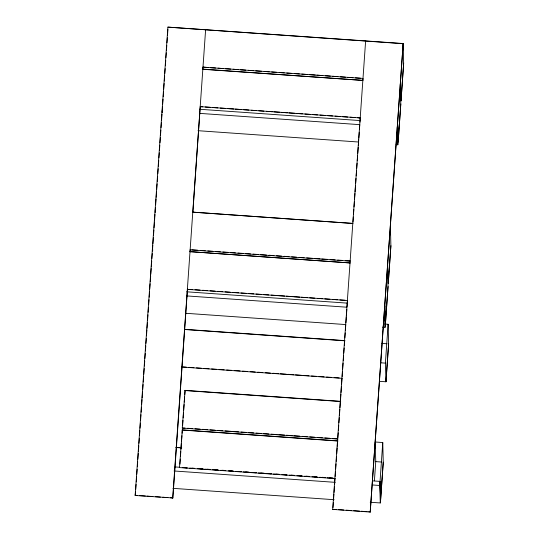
<?xml version="1.0" encoding="UTF-8"?>
<svg xmlns="http://www.w3.org/2000/svg" width="539" height="539" viewBox="0 0 539 539"><rect width="100%" height="100%" fill="white"/><g stroke="black" fill="none" stroke-linecap="round" stroke-linejoin="round"><path stroke-width="0.81" d="M187.498 288.857L172.871 497.948L135.148 495.469L167.898 27.118L403.165 43.531L403.657 63.144L401.009 101.042L400.443 82.386M135.148 495.469L135.579 491.945M135.754 489.425L136.104 484.386M136.279 481.873L136.63 476.833M136.812 474.313L137.162 469.28M137.337 466.761L137.688 461.721M137.863 459.208L138.274 453.326M138.395 451.648L138.806 445.773M138.981 443.253L139.332 438.22M139.507 435.701L139.864 430.661M140.039 428.148L140.389 423.108M140.564 420.588L140.975 414.713M141.151 412.194L141.508 407.161M141.683 404.641L142.033 399.608M142.148 397.923L142.559 392.048M142.741 389.529L143.091 384.496M143.266 381.976L143.617 376.943M143.792 374.423L144.203 368.548M144.378 366.028L144.735 360.989M144.91 358.475L145.26 353.436M145.436 350.916L145.793 345.883M145.968 343.363L146.318 338.324M146.493 335.81L146.904 329.929M147.026 328.251L147.437 322.376M147.551 320.698L147.962 314.823M148.137 312.303L148.488 307.264M148.663 304.751L149.02 299.711M149.195 297.191L149.579 291.653M149.754 289.194L150.132 283.763M150.273 281.756L150.677 275.968M150.792 274.317L151.196 268.53M151.318 266.872L151.722 261.085M151.89 258.605L152.247 253.546M152.422 251.026L152.833 245.151M152.935 243.702L153.359 237.591M153.521 235.361L153.891 230.038M154.046 227.856L154.45 222.014M154.565 220.35L154.976 214.509M155.124 212.413L155.475 207.374M155.65 204.854L156.061 198.979M156.182 197.301L156.593 191.426M156.708 189.748L157.118 183.866M157.294 181.353L157.644 176.314M157.826 173.794L158.176 168.761M158.351 166.241L158.762 160.366M158.938 157.846L159.288 152.813M159.47 150.293L159.82 145.254M159.995 142.734L160.346 137.701M160.521 135.181L160.878 130.148M161.053 127.628L161.404 122.589M161.579 120.069L161.99 114.194M162.111 112.516L162.522 106.641M162.69 104.162L163.041 99.203M163.216 96.717L163.56 91.758M163.735 89.279L164.139 83.491M164.314 81.012L164.658 76.053M164.833 73.573L165.177 68.608M165.372 65.805L165.756 60.314M165.931 57.808L166.281 52.809M166.457 50.302L166.807 45.303M166.982 42.797L167.333 37.791M167.508 35.291L167.919 29.45M172.675 498.117L205.622 29.598M190.078 251.908L190.193 250.231M192.841 212.447L200.238 106.641L202.752 106.816M203.001 67.132L363.003 78.418L362.868 80.392L202.664 69.275L203.001 67.132L208.027 67.483M335.319 478.571L179.507 467.576L182.323 429.873L337.306 440.808M338.081 439.056L182.27 428.067L185.086 390.364L340.069 401.299M179.932 464.072L180.282 459.066M180.457 456.567L180.808 451.561M180.983 449.061L181.394 443.22M181.508 441.549L181.919 435.714M182.094 433.208L182.323 429.873M182.64 425.399L182.99 420.393M183.166 417.893L183.516 412.887M183.691 410.381L184.095 404.546M184.271 402.04L184.621 397.041M184.796 394.535L185.086 390.364M370.212 512.05L403.165 43.531L370.212 512.05L332.684 509.402L365.631 40.883M332.994 507.556L333.351 502.516M333.526 499.997L333.937 494.115M334.052 492.437L334.463 486.562M334.638 484.042L334.995 479.003M335.17 476.483L335.521 471.443M335.696 468.923L336.053 463.89M336.228 461.371L336.579 456.331M336.754 453.811L337.165 447.936M337.286 446.252L337.697 440.376M337.872 437.857L338.222 432.817M338.398 430.297L338.748 425.258M338.93 422.744L339.28 417.705M339.455 415.185L339.866 409.303M339.988 407.625L340.399 401.75M340.513 400.066L340.924 394.191M341.039 392.513L341.45 386.631M341.632 384.112L341.982 379.079M342.157 376.559L342.508 371.519M342.683 368.999L343.094 363.124M343.276 360.604L343.626 355.565M343.801 353.045L344.151 348.005M344.327 345.486L344.684 340.453M344.859 337.933L345.209 332.893M345.384 330.373L345.795 324.498M345.917 322.814L346.328 316.939M346.442 315.261L346.853 309.379M347.028 306.859L347.385 301.82M352.964 222.048L353.314 217.008M353.49 214.495L353.84 209.455M354.015 206.936L354.372 201.896M354.547 199.376L354.958 193.501M355.073 191.817L355.484 185.942M355.659 183.422L356.016 178.382M356.191 175.862L356.542 170.829M356.717 168.309L357.074 163.27M357.249 160.75L357.6 155.71M357.775 153.191L358.186 147.315M358.307 145.638L358.718 139.756M358.833 138.078L359.243 132.203M359.419 129.683L359.776 124.644M359.951 122.124L360.241 117.926L357.728 117.745M374.41 480.808L375.75 461.62L375.252 442.007L382.757 442.532L383.256 462.152L380.601 500.152L380.042 481.394L372.537 480.862M382.549 327.16L385.068 327.341L385.345 323.387M396.152 144.668L397.829 144.782L398.105 140.834L397.587 123.222L398.153 141.878M387.541 266.92L388.04 286.532L385.378 324.539L384.826 305.775L385.385 324.431M390.398 226.084L390.896 245.703L388.242 283.595L387.682 264.939M400.309 84.36L400.8 103.98L398.146 141.986L397.587 123.222M379.294 381.316L385.964 381.787L385.398 363.124L388.12 324.269L384.779 324.033M385.964 381.787L388.612 343.889L388.12 324.269M370.212 502.247L380.285 502.954L379.759 485.484L382.757 442.532M380.285 502.954L380.561 499.006M200.238 106.641L360.241 117.926M403.657 63.144L401.036 100.678M400.8 103.98L398.18 141.514M390.896 245.703L388.269 283.238M182.27 428.067L184.978 428.074M347.48 300.479L187.276 289.362L192.497 289.551M388.04 286.532L385.412 324.067M388.612 343.889L385.991 381.423M383.256 462.152L380.628 499.687M332.684 509.402L336.215 509.47M167.898 27.118L402.963 43.699M210.54 67.665L215.566 68.015M218.079 68.197L223.106 68.547M225.619 68.729L230.645 69.08M233.158 69.255L238.184 69.612M240.697 69.787L245.723 70.144M248.236 70.319L253.263 70.676M255.776 70.852L261.637 71.269M264.15 71.444L269.177 71.802M271.69 71.977L276.723 72.327M279.236 72.509L284.262 72.859M286.775 73.041L291.801 73.392M294.314 73.573L299.34 73.924M301.853 74.106L307.715 74.517M309.393 74.631L315.254 75.049M316.932 75.164L322.794 75.581M325.307 75.756L330.333 76.114M332.846 76.289L337.872 76.646M340.385 76.821L345.411 77.178M347.924 77.353L352.951 77.704M355.464 77.885L360.49 78.236M202.859 69.107L362.868 80.392M205.265 106.992L210.291 107.349M212.804 107.524L217.83 107.881M220.343 108.056L225.369 108.413M227.882 108.588L233.744 109.006M235.422 109.121L241.283 109.538M243.796 109.713L248.823 110.064M251.336 110.246L256.362 110.596M258.875 110.778L263.901 111.128M266.414 111.31L272.283 111.721M273.953 111.842L279.822 112.253M281.493 112.368L287.361 112.786M289.039 112.9L294.9 113.318M296.578 113.433L302.44 113.85M304.953 114.025L309.979 114.383M312.492 114.558L317.518 114.915M320.031 115.09L325.057 115.44M327.571 115.622L332.597 115.973M335.11 116.154L340.136 116.505M342.649 116.687L347.675 117.037M350.188 117.219L355.214 117.569M199.423 109.242L360.685 120.615M200.009 113.399L359.526 124.644M198.022 130.694L358.374 142M191.911 249.806L197.773 250.217M200.286 250.392L205.312 250.75M207.825 250.925L212.851 251.282M215.364 251.457L220.39 251.814M222.903 251.989L227.93 252.346M230.443 252.522L235.469 252.879M237.982 253.054L243.008 253.411M245.521 253.586L250.547 253.936M253.06 254.118L258.087 254.469M260.6 254.651L266.468 255.062M268.981 255.237L274.007 255.594M276.52 255.769L281.547 256.126M284.06 256.301L289.086 256.658M291.599 256.833L296.625 257.191M299.138 257.366L304.164 257.723M306.678 257.898L312.539 258.309M314.217 258.43L320.078 258.841M321.756 258.963L327.618 259.374M330.137 259.555L335.164 259.906M337.677 260.081L342.703 260.438M345.216 260.613L350.242 260.97M190.038 249.853L350.04 261.139M195.01 289.726L200.036 290.083M202.549 290.258L207.576 290.615M210.089 290.791L215.115 291.148M217.628 291.323L222.654 291.673M225.167 291.855L230.193 292.205M232.707 292.387L238.575 292.798M241.088 292.973L246.114 293.331M248.627 293.506L253.653 293.863M256.166 294.038L261.193 294.395M263.706 294.57L268.732 294.927M271.245 295.102L277.107 295.513M278.784 295.635L284.646 296.046M286.324 296.167L292.185 296.578M293.863 296.699L299.724 297.11M301.402 297.232L307.264 297.643M309.777 297.818L314.803 298.175M317.316 298.35L322.342 298.707M324.855 298.882L329.881 299.239M332.395 299.414L337.427 299.772M339.941 299.947L344.967 300.304M186.656 291.801L347.082 303.113M186.406 295.891L346.759 307.203M186.096 313.307L345.607 324.559M184.803 329.329L344.313 340.581M184.567 329.497L344.994 340.81M381.942 343.417L386.948 343.767M380.393 362.774L385.398 363.124M182.175 366.864L186.373 367.16M188.893 367.335L193.932 367.692M196.452 367.867L201.485 368.225M204.005 368.4L209.044 368.757M211.564 368.932L216.597 369.289M219.117 369.471L224.157 369.821M226.676 370.003L231.709 370.354M234.229 370.536L240.104 370.947M242.624 371.128L247.664 371.479M250.184 371.661L255.216 372.011M257.736 372.193L262.776 372.55M265.289 372.725L270.329 373.082M272.849 373.257L278.724 373.675M280.401 373.79L286.283 374.207M287.961 374.322L293.836 374.74M295.513 374.854L301.395 375.272M303.073 375.387L308.948 375.804M311.468 375.979L316.501 376.337M319.021 376.512L324.06 376.869M326.58 377.044L331.613 377.401M334.133 377.583L339.172 377.933M181.946 367.032L342.366 378.344M184.89 390.539L340.709 401.528M187.491 428.256L192.517 428.606M195.03 428.788L200.057 429.138M202.57 429.32L207.596 429.671M210.109 429.846L215.135 430.203M217.648 430.378L222.674 430.735M225.187 430.91L231.049 431.328M232.727 431.443L238.588 431.86M241.101 432.035L246.128 432.393M248.641 432.568L253.667 432.918M256.18 433.1L261.213 433.45M263.726 433.632L268.752 433.983M271.265 434.164L277.127 434.575M278.804 434.697L284.666 435.108M286.344 435.222L292.205 435.64M293.883 435.755L299.745 436.172M302.258 436.347L307.284 436.705M309.797 436.88L314.823 437.237M317.336 437.412L322.362 437.769M324.876 437.944L329.902 438.295M332.415 438.476L337.441 438.827M182.128 430.048L337.946 441.037M176.085 447.357L181.124 447.714M175.849 447.525L181.731 447.936M375.75 461.62L381.585 462.031M175.155 466.942L179.352 467.239M184.392 467.596L186.912 467.771M191.951 468.128L194.471 468.303M199.511 468.661L202.873 468.896M207.07 469.193L210.432 469.429M214.63 469.725L217.992 469.961M222.189 470.257L225.551 470.493M229.749 470.79L233.111 471.025M238.15 471.382L241.512 471.618M245.71 471.915L249.065 472.151M253.269 472.447L256.625 472.69M260.829 472.986L264.184 473.222M268.388 473.518L271.744 473.754M275.948 474.05L279.303 474.286M283.507 474.583L286.863 474.819M291.067 475.115L294.422 475.351M298.626 475.647L301.981 475.883M306.186 476.18L309.541 476.422M314.581 476.772L317.1 476.954M322.14 477.305L325.502 477.547M329.7 477.844L333.062 478.08M182.216 467.582L187.242 467.94M189.755 468.115L194.781 468.472M197.294 468.647L203.156 469.065M204.833 469.179L210.695 469.597M212.373 469.712L218.234 470.129M220.747 470.304L225.774 470.655M228.287 470.837L233.313 471.187M235.826 471.369L240.852 471.719M243.365 471.901L248.391 472.252M250.904 472.433L255.931 472.784M258.444 472.959L263.47 473.316M265.99 473.491L271.016 473.848M273.529 474.024L278.555 474.381M281.904 474.616L286.93 474.974M289.443 475.149L294.469 475.506M296.982 475.681L302.008 476.031M304.522 476.213L309.548 476.564M312.061 476.745L317.087 477.096M319.6 477.278L325.468 477.689M327.139 477.81L333.008 478.221M174.07 470.978L335.258 482.344M372.2 484.952L379.759 485.484M172.918 488.334L334.113 499.7M135.343 495.301L137.007 495.415M139.513 495.597L145.348 496.008M147.019 496.123L152.854 496.534M155.36 496.715L160.366 497.066M162.866 497.241L167.872 497.598M170.371 497.773L172.871 497.948M338.721 509.645L343.72 509.995M346.227 510.17L351.226 510.527M353.732 510.702L359.567 511.113M361.238 511.235L367.072 511.646M368.743 511.76L370.414 511.882M397.304 127.312L397.829 144.782M384.536 309.864L385.068 327.341M380.042 481.394L380.608 500.051M162.232 110.731L162.286 112.395M152.611 248.364L152.685 250.797M149.465 293.283L149.566 296.612M155.326 209.503L155.387 211.955M192.861 212.15L352.863 223.436L192.861 212.15M190.099 251.659L350.101 262.944L190.099 251.659"/></g></svg>
